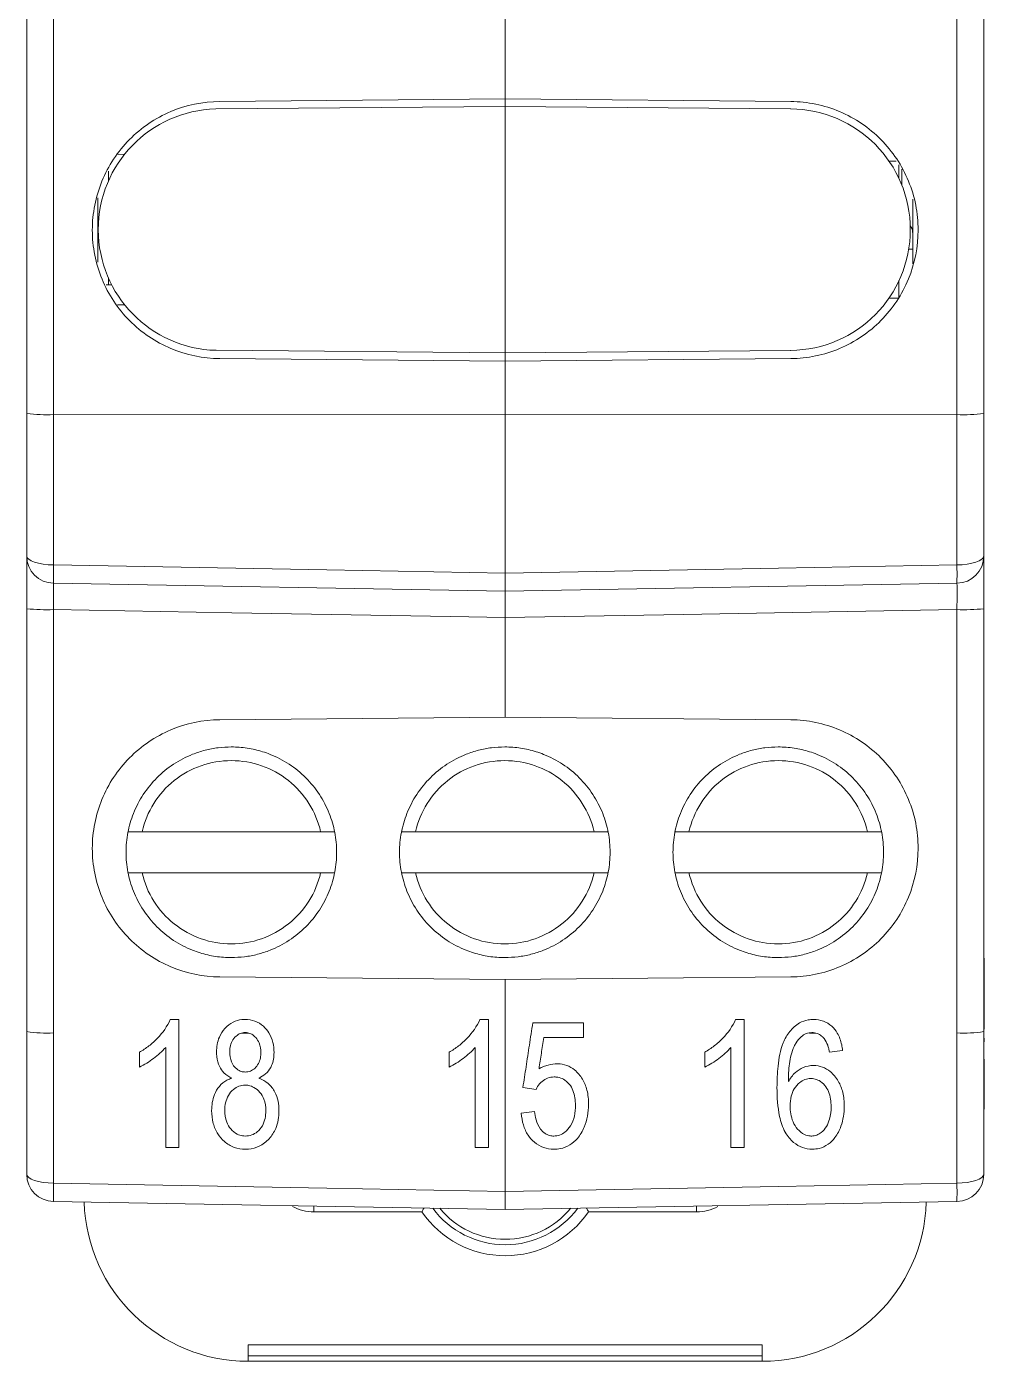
# Model space of a CAD drawing. Header units: millimetres. Extents: x -72 to 2978, y -1067 to 2817.
# Drawn here: x 1061.03 to 1078.54, y 1374.99 to 1399.38 of the extents above; entities that cross this region are included whole.
import ezdxf

# ---------------------------------------------------------------- set-up
doc = ezdxf.new("R2010")
doc.units = ezdxf.units.MM

msp = doc.modelspace()

# ---------------------------------------------------------------- linework, layer by layer
at = {"color": 7, "linetype": 'Continuous', "lineweight": 15}
for p, q in [((1061.026, 1392.313), (1061.026, 1400.042)), ((1061.517, 1400.024), (1061.517, 1392.289)), ((1069.776, 1399.88), (1069.776, 1398.057)), ((1078.035, 1392.289), (1078.035, 1400.024)), ((1078.526, 1400.042), (1078.526, 1392.313)), ((1064.483, 1397.876), (1069.776, 1397.922)), ((1069.776, 1398.057), (1064.556, 1398.012)), ((1069.776, 1398.057), (1074.997, 1398.012)), ((1069.776, 1397.922), (1069.776, 1393.418)), ((1069.776, 1397.922), (1074.995, 1397.877)), ((1062.695, 1397.046), (1062.814, 1397.044)), ((1076.793, 1396.922), (1076.924, 1396.922)), ((1076.976, 1396.603), (1076.976, 1396.851)), ((1062.326, 1396.248), (1062.326, 1395.074)), ((1077.226, 1395.047), (1077.226, 1396.224)), ((1077.154, 1395.311), (1077.226, 1395.312)), ((1076.976, 1394.429), (1076.976, 1394.737)), ((1062.58, 1394.662), (1062.482, 1394.662)), ((1062.816, 1394.296), (1062.685, 1394.294)), ((1076.966, 1394.418), (1076.793, 1394.418)), ((1064.489, 1393.464), (1069.776, 1393.418)), ((1069.776, 1393.266), (1064.556, 1393.312)), ((1069.776, 1393.418), (1074.995, 1393.463)), ((1069.776, 1393.266), (1074.997, 1393.312)), ((1069.776, 1393.266), (1069.776, 1392.282)), ((1061.026, 1389.706), (1061.026, 1392.313)), ((1061.517, 1392.289), (1069.776, 1392.282)), ((1061.517, 1392.289), (1061.517, 1389.543)), ((1078.035, 1392.289), (1069.776, 1392.282)), ((1069.776, 1392.282), (1069.776, 1389.393)), ((1078.035, 1389.543), (1078.035, 1392.289)), ((1078.526, 1392.313), (1078.526, 1389.706)), ((1069.776, 1389.062), (1061.517, 1389.206)), ((1078.035, 1389.206), (1069.776, 1389.062)), ((1061.026, 1381.013), (1061.026, 1388.742)), ((1061.517, 1388.724), (1061.517, 1380.989)), ((1078.035, 1380.989), (1078.035, 1388.724)), ((1078.526, 1388.742), (1078.526, 1381.013)), ((1069.776, 1388.58), (1069.776, 1386.757)), ((1069.776, 1386.757), (1064.556, 1386.712)), ((1069.776, 1386.757), (1074.997, 1386.712)), ((1063.136, 1384.665), (1066.401, 1384.665)), ((1068.136, 1384.665), (1071.401, 1384.665)), ((1073.136, 1384.665), (1076.401, 1384.665)), ((1066.401, 1383.915), (1063.136, 1383.915)), ((1071.401, 1383.915), (1068.136, 1383.915)), ((1076.401, 1383.915), (1073.136, 1383.915)), ((1078.536, 1382.388), (1078.526, 1382.388)), ((1078.536, 1382.356), (1078.526, 1382.356)), ((1078.536, 1381.056), (1078.536, 1382.356)), ((1069.776, 1381.966), (1064.556, 1382.012)), ((1069.776, 1381.966), (1069.776, 1380.982)), ((1063.652, 1381.235), (1063.808, 1381.235)), ((1069.313, 1381.235), (1069.469, 1381.235)), ((1071.21, 1381.175), (1071.21, 1380.905)), ((1073.989, 1381.235), (1074.144, 1381.235)), ((1078.536, 1381.056), (1078.526, 1381.056)), ((1061.026, 1378.406), (1061.026, 1381.013)), ((1061.517, 1380.989), (1061.517, 1378.243)), ((1069.776, 1380.982), (1069.776, 1378.093)), ((1078.035, 1378.243), (1078.035, 1380.989)), ((1078.536, 1381.04), (1078.526, 1381.04)), ((1078.536, 1381.021), (1078.526, 1381.021)), ((1078.526, 1381.013), (1078.526, 1378.406)), ((1078.536, 1380.893), (1078.526, 1380.893)), ((1078.536, 1380.828), (1078.526, 1380.828)), ((1078.536, 1380.828), (1078.536, 1380.893)), ((1075.946, 1380.665), (1075.705, 1380.635)), ((1078.536, 1380.538), (1078.526, 1380.538)), ((1078.536, 1380.506), (1078.526, 1380.506)), ((1078.536, 1379.596), (1078.536, 1380.506)), ((1070.34, 1379.956), (1070.099, 1379.991)), ((1078.536, 1379.596), (1078.526, 1379.596)), ((1070.069, 1379.524), (1070.31, 1379.554)), ((1078.536, 1379.535), (1078.526, 1379.535)), ((1078.536, 1379.19), (1078.526, 1379.19)), ((1063.808, 1378.893), (1063.568, 1378.893)), ((1069.469, 1378.893), (1069.229, 1378.893)), ((1074.144, 1378.893), (1073.904, 1378.893)), ((1078.536, 1379.092), (1078.526, 1379.092)), ((1078.536, 1378.865), (1078.526, 1378.865)), ((1069.776, 1377.762), (1061.517, 1377.906)), ((1078.035, 1377.906), (1069.776, 1377.762)), ((1068.253, 1377.717), (1066.276, 1377.717)), ((1073.276, 1377.717), (1071.299, 1377.717)), ((1065.076, 1375.286), (1074.476, 1375.286)), ((1065.076, 1375.086), (1065.076, 1375.286)), ((1074.476, 1375.086), (1074.476, 1375.286)), ((1074.476, 1375.086), (1065.076, 1375.086)), ((1065.076, 1375.086), (1065.076, 1374.987)), ((1074.476, 1374.987), (1065.076, 1374.987)), ((1074.476, 1375.086), (1074.476, 1374.987))]:
    msp.add_line(p, q, dxfattribs=at)
at = {"color": 102, "linetype": 'Continuous', "lineweight": 15}
for p, q in [((1069.776, 1398.057), (1069.776, 1397.922)), ((1062.523, 1396.736), (1062.523, 1396.561)), ((1077.03, 1396.478), (1077.03, 1396.777)), ((1062.523, 1394.783), (1062.523, 1394.662)), ((1069.776, 1393.418), (1069.776, 1393.266)), ((1064.958, 1380.986), (1065.088, 1380.986)), ((1075.45, 1380.987), (1075.34, 1380.987)), ((1066.276, 1377.717), (1066.276, 1377.823)), ((1073.276, 1377.823), (1073.276, 1377.717))]:
    msp.add_line(p, q, dxfattribs=at)
at = {"color": 7, "linetype": 'Continuous', "lineweight": 15, "flags": 128}
for points in [[(1061.517, 1389.543), (1061.421, 1389.546), (1061.329, 1389.556), (1061.244, 1389.571), (1061.169, 1389.591), (1061.109, 1389.616), (1061.063, 1389.644), (1061.035, 1389.674), (1061.026, 1389.706)], [(1078.526, 1389.706), (1078.517, 1389.674), (1078.489, 1389.644), (1078.444, 1389.616), (1078.383, 1389.591), (1078.308, 1389.571), (1078.223, 1389.556), (1078.131, 1389.546), (1078.035, 1389.543)], [(1061.517, 1389.543), (1062.517, 1389.525), (1066.516, 1389.452), (1069.776, 1389.393)], [(1069.776, 1389.393), (1070.776, 1389.411), (1074.775, 1389.484), (1078.035, 1389.543)], [(1069.776, 1388.58), (1068.776, 1388.597), (1064.778, 1388.667), (1061.517, 1388.724)], [(1078.035, 1388.724), (1077.035, 1388.707), (1073.036, 1388.637), (1069.776, 1388.58)], [(1069.776, 1381.966), (1072.386, 1381.989), (1074.997, 1382.012)], [(1061.517, 1378.243), (1061.421, 1378.246), (1061.329, 1378.256), (1061.244, 1378.271), (1061.169, 1378.291), (1061.109, 1378.316), (1061.063, 1378.344), (1061.035, 1378.374), (1061.026, 1378.406)], [(1078.035, 1378.243), (1078.131, 1378.246), (1078.223, 1378.256), (1078.308, 1378.271), (1078.383, 1378.291), (1078.444, 1378.316), (1078.489, 1378.344), (1078.517, 1378.374), (1078.526, 1378.406)], [(1061.517, 1378.243), (1062.517, 1378.225), (1066.516, 1378.152), (1069.776, 1378.093)], [(1069.776, 1378.093), (1070.776, 1378.111), (1074.775, 1378.184), (1078.035, 1378.243)]]:
    msp.add_lwpolyline(points, dxfattribs=at)
at = {"color": 7, "linetype": 'Continuous', "lineweight": 15}
for centre, radius, start, end in [((1074.976, 1395.67), 2.207, 270.5, 89.5), ((1061.396, 1394.85), 2.565, 261.7006, 272.7065), ((1078.156, 1394.85), 2.565, 267.2935, 278.2994), ((1061.526, 1389.706), 0.5, 180, 269), ((1078.026, 1389.706), 0.5, 271, 0), ((1067.331, 1389.374), 5.816, 178.3416, 181.6584), ((1072.221, 1389.374), 5.816, 358.3416, 1.6584), ((1061.396, 1392.147), 3.425, 263.7973, 272.0285), ((1078.156, 1392.147), 3.425, 267.9715, 276.2027), ((1061.396, 1383.55), 2.564, 261.6988, 272.708), ((1078.156, 1383.55), 2.564, 267.292, 278.3012), ((1061.526, 1378.406), 0.5, 180, 269), ((1078.026, 1378.406), 0.5, 271, 0), ((1067.331, 1378.074), 5.816, 178.3416, 181.6584), ((1072.221, 1378.074), 5.816, 358.3416, 1.6584), ((1065.076, 1377.987), 3, 181.7547, 270), ((1074.476, 1377.987), 3, 270, 358.2335), ((1069.776, 1378.767), 1.85, 214.5739, 325.4261), ((1069.776, 1378.767), 1.65, 216.5266, 323.4734), ((1069.776, 1378.767), 1.55, 219.4127, 320.5873)]:
    msp.add_arc(centre, radius, start, end, dxfattribs=at)
at = {"color": 102, "linetype": 'Continuous', "lineweight": 15}
for centre, start, end in [((1066.276, 1378.517), 240.7879, 270), ((1073.276, 1378.517), 270, 298.966)]:
    msp.add_arc(centre, 0.8, start, end, dxfattribs=at)
at = {"color": 7, "linetype": 'Continuous', "lineweight": 15}
for centre, major_axis, ratio, start_param, end_param in [((1064.542, 1395.67), (-1.412, 1.697), 0.999163, 5.615437, 8.706415), ((1077.026, 1395.61), (0.142, 0.144), 0.975618, 5.503958, 6.182554)]:
    msp.add_ellipse(centre, major_axis=major_axis, ratio=ratio, start_param=start_param, end_param=end_param, dxfattribs=at)
for points, knots in [([(1064.556, 1393.312), (1064.251, 1393.315), (1063.944, 1393.378), (1063.523, 1393.556), (1063.387, 1393.629), (1063.132, 1393.801), (1063.015, 1393.899), (1062.8, 1394.115), (1062.702, 1394.236), (1062.533, 1394.49), (1062.462, 1394.625), (1062.345, 1394.908), (1062.3, 1395.056), (1062.241, 1395.355), (1062.226, 1395.507), (1062.226, 1395.815), (1062.241, 1395.967), (1062.3, 1396.266), (1062.344, 1396.414), (1062.461, 1396.697), (1062.532, 1396.832), (1062.701, 1397.086), (1062.799, 1397.207), (1063.013, 1397.423), (1063.13, 1397.521), (1063.384, 1397.693), (1063.52, 1397.767), (1063.94, 1397.945), (1064.247, 1398.009), (1064.556, 1398.012)], [0, 0, 0, 0, 0.125, 0.125, 0.1875, 0.1875, 0.25, 0.25, 0.3125, 0.3125, 0.375, 0.375, 0.4375, 0.4375, 0.5, 0.5, 0.5625, 0.5625, 0.625, 0.625, 0.6875, 0.6875, 0.75, 0.75, 0.8125, 0.8125, 0.875, 0.875, 1, 1, 1, 1]), ([(1074.997, 1393.312), (1075.151, 1393.313), (1075.303, 1393.33), (1075.601, 1393.391), (1075.749, 1393.437), (1076.032, 1393.557), (1076.166, 1393.629), (1076.419, 1393.801), (1076.539, 1393.9), (1076.753, 1394.117), (1076.85, 1394.235), (1077.019, 1394.491), (1077.092, 1394.627), (1077.265, 1395.05), (1077.326, 1395.357), (1077.326, 1395.814), (1077.311, 1395.969), (1077.252, 1396.269), (1077.208, 1396.414), (1077.091, 1396.697), (1077.018, 1396.834), (1076.85, 1397.088), (1076.754, 1397.206), (1076.429, 1397.534), (1076.173, 1397.708), (1075.748, 1397.887), (1075.603, 1397.932), (1075.304, 1397.994), (1075.149, 1398.01), (1074.997, 1398.012)], [0, 0, 0, 0, 0.0625, 0.0625, 0.125, 0.125, 0.1875, 0.1875, 0.25, 0.25, 0.3125, 0.3125, 0.375, 0.375, 0.5, 0.5, 0.5625, 0.5625, 0.625, 0.625, 0.6875, 0.6875, 0.75, 0.75, 0.875, 0.875, 0.9375, 0.9375, 1, 1, 1, 1]), ([(1061.026, 1389.706), (1061.026, 1389.706), (1061.026, 1389.603), (1061.026, 1389.337), (1061.026, 1389.23), (1061.026, 1388.996), (1061.026, 1388.871), (1061.026, 1388.742)], [0, 0, 0, 0, 0.5, 0.5, 0.75, 0.75, 1, 1, 1, 1]), ([(1078.526, 1388.742), (1078.526, 1389), (1078.526, 1389.249), (1078.526, 1389.514), (1078.526, 1389.585), (1078.526, 1389.681), (1078.526, 1389.706), (1078.526, 1389.706)], [0, 0, 0, 0, 0.5, 0.5, 0.75, 0.75, 1, 1, 1, 1]), ([(1069.776, 1389.393), (1069.776, 1389.296), (1069.776, 1389.212), (1069.776, 1389.094), (1069.776, 1389.062), (1069.776, 1389.062)], [0, 0, 0, 0, 0.5, 0.5, 1, 1, 1, 1]), ([(1069.776, 1389.062), (1069.776, 1389.062), (1069.776, 1389.094), (1069.776, 1389.212), (1069.776, 1389.296), (1069.776, 1389.393)], [0, 0, 0, 0, 0.5, 0.5, 1, 1, 1, 1]), ([(1061.517, 1388.724), (1061.515, 1388.853), (1061.514, 1388.977), (1061.514, 1389.154), (1061.515, 1389.206), (1061.517, 1389.206)], [0, 0, 0, 0, 0.5, 0.5, 1, 1, 1, 1]), ([(1078.035, 1389.206), (1078.037, 1389.206), (1078.038, 1389.155), (1078.038, 1388.977), (1078.037, 1388.853), (1078.035, 1388.724)], [0, 0, 0, 0, 0.5, 0.5, 1, 1, 1, 1]), ([(1069.776, 1389.062), (1069.776, 1389.062), (1069.776, 1389.01), (1069.776, 1388.833), (1069.776, 1388.709), (1069.776, 1388.58)], [0, 0, 0, 0, 0.5, 0.5, 1, 1, 1, 1]), ([(1069.776, 1388.58), (1069.776, 1388.709), (1069.776, 1388.833), (1069.776, 1389.01), (1069.776, 1389.062), (1069.776, 1389.062)], [0, 0, 0, 0, 0.5, 0.5, 1, 1, 1, 1]), ([(1064.556, 1382.012), (1064.251, 1382.015), (1063.944, 1382.078), (1063.523, 1382.256), (1063.387, 1382.329), (1063.132, 1382.501), (1063.015, 1382.599), (1062.8, 1382.815), (1062.702, 1382.936), (1062.533, 1383.19), (1062.462, 1383.325), (1062.345, 1383.608), (1062.3, 1383.756), (1062.241, 1384.055), (1062.226, 1384.207), (1062.226, 1384.515), (1062.241, 1384.667), (1062.3, 1384.966), (1062.344, 1385.114), (1062.461, 1385.397), (1062.532, 1385.532), (1062.701, 1385.786), (1062.799, 1385.907), (1063.013, 1386.123), (1063.13, 1386.221), (1063.384, 1386.393), (1063.52, 1386.467), (1063.94, 1386.645), (1064.247, 1386.709), (1064.556, 1386.712)], [0, 0, 0, 0, 0.125, 0.125, 0.1875, 0.1875, 0.25, 0.25, 0.3125, 0.3125, 0.375, 0.375, 0.4375, 0.4375, 0.5, 0.5, 0.5625, 0.5625, 0.625, 0.625, 0.6875, 0.6875, 0.75, 0.75, 0.8125, 0.8125, 0.875, 0.875, 1, 1, 1, 1]), ([(1074.997, 1382.012), (1075.151, 1382.013), (1075.303, 1382.03), (1075.601, 1382.091), (1075.749, 1382.137), (1076.032, 1382.257), (1076.166, 1382.329), (1076.419, 1382.501), (1076.539, 1382.6), (1076.753, 1382.817), (1076.85, 1382.935), (1077.019, 1383.191), (1077.092, 1383.327), (1077.265, 1383.75), (1077.326, 1384.057), (1077.326, 1384.514), (1077.311, 1384.669), (1077.252, 1384.969), (1077.208, 1385.114), (1077.091, 1385.397), (1077.018, 1385.534), (1076.85, 1385.788), (1076.754, 1385.906), (1076.429, 1386.234), (1076.173, 1386.408), (1075.748, 1386.587), (1075.603, 1386.632), (1075.304, 1386.694), (1075.149, 1386.71), (1074.997, 1386.712)], [0, 0, 0, 0, 0.0625, 0.0625, 0.125, 0.125, 0.1875, 0.1875, 0.25, 0.25, 0.3125, 0.3125, 0.375, 0.375, 0.5, 0.5, 0.5625, 0.5625, 0.625, 0.625, 0.6875, 0.6875, 0.75, 0.75, 0.875, 0.875, 0.9375, 0.9375, 1, 1, 1, 1]), ([(1064.768, 1382.365), (1064.72, 1382.366), (1064.623, 1382.368), (1064.479, 1382.385), (1064.336, 1382.412), (1064.196, 1382.45), (1063.982, 1382.526), (1063.704, 1382.669), (1063.398, 1382.92), (1063.148, 1383.226), (1062.971, 1383.568), (1062.866, 1383.927), (1062.832, 1384.29), (1062.866, 1384.653), (1062.971, 1385.013), (1063.147, 1385.355), (1063.398, 1385.661), (1063.704, 1385.911), (1064.01, 1386.069), (1064.288, 1386.16), (1064.526, 1386.207), (1064.687, 1386.212), (1064.768, 1386.215)], [0, 0, 0, 0, 0.024176, 0.048139, 0.072026, 0.095974, 0.120121, 0.185059, 0.250086, 0.315023, 0.38005, 0.439993, 0.500024, 0.559968, 0.619999, 0.684937, 0.749963, 0.814901, 0.879927, 0.92, 0.95981, 1, 1, 1, 1]), ([(1064.768, 1386.215), (1064.817, 1386.214), (1064.914, 1386.212), (1065.058, 1386.195), (1065.2, 1386.168), (1065.34, 1386.13), (1065.555, 1386.054), (1065.833, 1385.911), (1066.139, 1385.661), (1066.389, 1385.355), (1066.566, 1385.013), (1066.671, 1384.653), (1066.705, 1384.291), (1066.671, 1383.927), (1066.566, 1383.568), (1066.389, 1383.226), (1066.139, 1382.92), (1065.833, 1382.67), (1065.527, 1382.511), (1065.249, 1382.421), (1065.011, 1382.374), (1064.849, 1382.368), (1064.768, 1382.365)], [0, 0, 0, 0, 0.024176, 0.048139, 0.072026, 0.095974, 0.120121, 0.185059, 0.250086, 0.315023, 0.38005, 0.439993, 0.500024, 0.559968, 0.619999, 0.684937, 0.749963, 0.814901, 0.879927, 0.92, 0.95981, 1, 1, 1, 1]), ([(1069.768, 1382.365), (1069.72, 1382.366), (1069.623, 1382.368), (1069.479, 1382.385), (1069.336, 1382.412), (1069.196, 1382.45), (1068.982, 1382.526), (1068.704, 1382.669), (1068.398, 1382.92), (1068.148, 1383.226), (1067.971, 1383.568), (1067.866, 1383.927), (1067.832, 1384.29), (1067.866, 1384.653), (1067.971, 1385.013), (1068.147, 1385.355), (1068.398, 1385.661), (1068.704, 1385.911), (1069.01, 1386.069), (1069.288, 1386.16), (1069.526, 1386.207), (1069.687, 1386.212), (1069.768, 1386.215)], [0, 0, 0, 0, 0.024176, 0.048139, 0.072026, 0.095974, 0.120121, 0.185059, 0.250086, 0.315023, 0.38005, 0.439993, 0.500024, 0.559968, 0.619999, 0.684937, 0.749963, 0.814901, 0.879927, 0.92, 0.95981, 1, 1, 1, 1]), ([(1069.768, 1386.215), (1069.817, 1386.214), (1069.914, 1386.212), (1070.058, 1386.195), (1070.2, 1386.168), (1070.34, 1386.13), (1070.555, 1386.054), (1070.833, 1385.911), (1071.139, 1385.661), (1071.389, 1385.355), (1071.566, 1385.013), (1071.671, 1384.653), (1071.705, 1384.291), (1071.671, 1383.927), (1071.566, 1383.568), (1071.389, 1383.226), (1071.139, 1382.92), (1070.833, 1382.67), (1070.527, 1382.511), (1070.249, 1382.421), (1070.011, 1382.374), (1069.849, 1382.368), (1069.768, 1382.365)], [0, 0, 0, 0, 0.024176, 0.048139, 0.072026, 0.095974, 0.120121, 0.185059, 0.250086, 0.315023, 0.38005, 0.439993, 0.500024, 0.559968, 0.619999, 0.684937, 0.749963, 0.814901, 0.879927, 0.92, 0.95981, 1, 1, 1, 1]), ([(1074.768, 1382.365), (1074.72, 1382.366), (1074.623, 1382.368), (1074.479, 1382.385), (1074.336, 1382.412), (1074.196, 1382.45), (1073.982, 1382.526), (1073.704, 1382.669), (1073.398, 1382.92), (1073.148, 1383.226), (1072.971, 1383.568), (1072.866, 1383.927), (1072.832, 1384.29), (1072.866, 1384.653), (1072.971, 1385.013), (1073.147, 1385.355), (1073.398, 1385.661), (1073.704, 1385.911), (1074.01, 1386.069), (1074.288, 1386.16), (1074.526, 1386.207), (1074.687, 1386.212), (1074.768, 1386.215)], [0, 0, 0, 0, 0.024176, 0.048139, 0.072026, 0.095974, 0.120121, 0.185059, 0.250086, 0.315023, 0.38005, 0.439993, 0.500024, 0.559968, 0.619999, 0.684937, 0.749963, 0.814901, 0.879927, 0.92, 0.95981, 1, 1, 1, 1]), ([(1074.768, 1386.215), (1074.817, 1386.214), (1074.914, 1386.212), (1075.058, 1386.195), (1075.2, 1386.168), (1075.34, 1386.13), (1075.555, 1386.054), (1075.833, 1385.911), (1076.139, 1385.661), (1076.389, 1385.355), (1076.566, 1385.013), (1076.671, 1384.653), (1076.705, 1384.291), (1076.671, 1383.927), (1076.566, 1383.568), (1076.389, 1383.226), (1076.139, 1382.92), (1075.833, 1382.67), (1075.527, 1382.511), (1075.249, 1382.421), (1075.011, 1382.374), (1074.849, 1382.368), (1074.768, 1382.365)], [0, 0, 0, 0, 0.024176, 0.048139, 0.072026, 0.095974, 0.120121, 0.185059, 0.250086, 0.315023, 0.38005, 0.439993, 0.500024, 0.559968, 0.619999, 0.684937, 0.749963, 0.814901, 0.879927, 0.92, 0.95981, 1, 1, 1, 1]), ([(1064.768, 1385.965), (1064.389, 1385.965), (1064.021, 1385.837), (1063.428, 1385.365), (1063.221, 1385.035), (1063.136, 1384.665)], [0, 0, 0, 0, 0.5, 0.5, 1, 1, 1, 1]), ([(1066.401, 1384.665), (1066.316, 1385.035), (1066.108, 1385.365), (1065.515, 1385.837), (1065.147, 1385.965), (1064.768, 1385.965)], [0, 0, 0, 0, 0.5, 0.5, 1, 1, 1, 1]), ([(1069.768, 1385.965), (1069.389, 1385.965), (1069.021, 1385.837), (1068.428, 1385.365), (1068.221, 1385.035), (1068.136, 1384.665)], [0, 0, 0, 0, 0.5, 0.5, 1, 1, 1, 1]), ([(1071.401, 1384.665), (1071.316, 1385.035), (1071.108, 1385.365), (1070.515, 1385.837), (1070.147, 1385.965), (1069.768, 1385.965)], [0, 0, 0, 0, 0.5, 0.5, 1, 1, 1, 1]), ([(1074.768, 1385.965), (1074.389, 1385.965), (1074.021, 1385.837), (1073.428, 1385.365), (1073.221, 1385.035), (1073.136, 1384.665)], [0, 0, 0, 0, 0.5, 0.5, 1, 1, 1, 1]), ([(1076.401, 1384.665), (1076.316, 1385.035), (1076.108, 1385.365), (1075.515, 1385.837), (1075.147, 1385.965), (1074.768, 1385.965)], [0, 0, 0, 0, 0.5, 0.5, 1, 1, 1, 1]), ([(1063.136, 1383.915), (1063.221, 1383.546), (1063.428, 1383.216), (1064.021, 1382.744), (1064.389, 1382.615), (1064.768, 1382.615)], [0, 0, 0, 0, 0.5, 0.5, 1, 1, 1, 1]), ([(1064.768, 1382.615), (1065.147, 1382.615), (1065.515, 1382.744), (1066.108, 1383.216), (1066.316, 1383.546), (1066.401, 1383.915)], [0, 0, 0, 0, 0.5, 0.5, 1, 1, 1, 1]), ([(1068.136, 1383.915), (1068.221, 1383.546), (1068.428, 1383.216), (1069.021, 1382.744), (1069.389, 1382.615), (1069.768, 1382.615)], [0, 0, 0, 0, 0.5, 0.5, 1, 1, 1, 1]), ([(1069.768, 1382.615), (1070.147, 1382.615), (1070.515, 1382.744), (1071.108, 1383.216), (1071.316, 1383.546), (1071.401, 1383.915)], [0, 0, 0, 0, 0.5, 0.5, 1, 1, 1, 1]), ([(1073.136, 1383.915), (1073.221, 1383.546), (1073.428, 1383.216), (1074.021, 1382.744), (1074.389, 1382.615), (1074.768, 1382.615)], [0, 0, 0, 0, 0.5, 0.5, 1, 1, 1, 1]), ([(1074.768, 1382.615), (1075.147, 1382.615), (1075.515, 1382.744), (1076.108, 1383.216), (1076.316, 1383.546), (1076.401, 1383.915)], [0, 0, 0, 0, 0.5, 0.5, 1, 1, 1, 1]), ([(1063.652, 1381.235), (1063.597, 1381.108), (1063.514, 1380.992), (1063.418, 1380.892), (1063.369, 1380.841), (1063.317, 1380.794), (1063.262, 1380.751), (1063.207, 1380.708), (1063.147, 1380.671), (1063.088, 1380.635)], [0, 0, 0, 0, 0.500335, 0.500335, 0.500335, 0.750302, 0.750302, 0.750302, 1, 1, 1, 1]), ([(1063.808, 1378.893), (1063.808, 1378.986), (1063.808, 1379.173), (1063.808, 1379.459), (1063.808, 1379.754), (1063.808, 1380.142), (1063.808, 1380.636), (1063.808, 1381.03), (1063.808, 1381.235)], [0, 0, 0, 0, 0.12047, 0.243906, 0.37041, 0.500076, 0.740119, 1, 1, 1, 1]), ([(1065.021, 1381.235), (1065.002, 1381.234), (1064.982, 1381.234), (1064.962, 1381.232), (1064.906, 1381.226), (1064.851, 1381.211), (1064.801, 1381.186), (1064.744, 1381.159), (1064.692, 1381.118), (1064.65, 1381.071), (1064.607, 1381.024), (1064.573, 1380.969), (1064.549, 1380.912), (1064.512, 1380.826), (1064.5, 1380.73), (1064.498, 1380.637)], [0, 0, 0, 0, 0.065755, 0.065755, 0.065755, 0.254168, 0.254168, 0.254168, 0.468613, 0.468613, 0.468613, 0.681703, 0.681703, 0.681703, 1, 1, 1, 1]), ([(1065.549, 1380.628), (1065.548, 1380.691), (1065.543, 1380.754), (1065.528, 1380.815), (1065.513, 1380.876), (1065.488, 1380.936), (1065.455, 1380.99), (1065.427, 1381.034), (1065.393, 1381.075), (1065.354, 1381.11), (1065.309, 1381.151), (1065.256, 1381.184), (1065.199, 1381.205), (1065.142, 1381.225), (1065.081, 1381.233), (1065.021, 1381.235)], [0, 0, 0, 0, 0.210197, 0.210197, 0.210197, 0.421737, 0.421737, 0.421737, 0.596064, 0.596064, 0.596064, 0.799645, 0.799645, 0.799645, 1, 1, 1, 1]), ([(1069.313, 1381.235), (1069.258, 1381.108), (1069.175, 1380.992), (1069.079, 1380.892), (1069.03, 1380.841), (1068.978, 1380.794), (1068.923, 1380.751), (1068.868, 1380.708), (1068.808, 1380.671), (1068.749, 1380.635)], [0, 0, 0, 0, 0.500723, 0.500723, 0.500723, 0.750495, 0.750495, 0.750495, 1, 1, 1, 1]), ([(1069.469, 1378.893), (1069.469, 1378.987), (1069.469, 1379.175), (1069.469, 1379.463), (1069.469, 1379.756), (1069.469, 1380.145), (1069.469, 1380.638), (1069.469, 1381.033), (1069.469, 1381.235)], [0, 0, 0, 0, 0.121699, 0.245558, 0.371651, 0.500046, 0.743449, 1, 1, 1, 1]), ([(1070.28, 1381.175), (1070.259, 1381.038), (1070.218, 1380.769), (1070.158, 1380.374), (1070.119, 1380.117), (1070.099, 1379.991)], [0, 0, 0, 0, 0.345187, 0.678452, 1, 1, 1, 1]), ([(1071.21, 1381.175), (1071.051, 1381.175), (1070.741, 1381.175), (1070.431, 1381.175), (1070.28, 1381.175)], [0, 0, 0, 0, 0.512391, 1, 1, 1, 1]), ([(1073.989, 1381.235), (1073.933, 1381.108), (1073.85, 1380.992), (1073.755, 1380.892), (1073.706, 1380.842), (1073.654, 1380.795), (1073.598, 1380.752), (1073.543, 1380.709), (1073.484, 1380.671), (1073.424, 1380.635)], [0, 0, 0, 0, 0.499499, 0.499499, 0.499499, 0.749886, 0.749886, 0.749886, 1, 1, 1, 1]), ([(1074.144, 1378.893), (1074.144, 1378.986), (1074.144, 1379.174), (1074.144, 1379.461), (1074.144, 1379.755), (1074.144, 1380.143), (1074.144, 1380.637), (1074.144, 1381.031), (1074.144, 1381.235)], [0, 0, 0, 0, 0.121062, 0.244704, 0.37101, 0.50006, 0.741832, 1, 1, 1, 1]), ([(1075.414, 1381.235), (1075.381, 1381.234), (1075.348, 1381.232), (1075.315, 1381.226), (1075.26, 1381.217), (1075.206, 1381.197), (1075.157, 1381.17), (1075.088, 1381.131), (1075.028, 1381.074), (1074.978, 1381.012), (1074.929, 1380.951), (1074.889, 1380.881), (1074.86, 1380.807), (1074.806, 1380.672), (1074.779, 1380.525), (1074.764, 1380.381), (1074.75, 1380.251), (1074.746, 1380.12), (1074.745, 1379.99)], [0, 0, 0, 0, 0.061961, 0.061961, 0.061961, 0.167905, 0.167905, 0.167905, 0.319669, 0.319669, 0.319669, 0.470138, 0.470138, 0.470138, 0.749646, 0.749646, 0.749646, 1, 1, 1, 1]), ([(1075.946, 1380.665), (1075.941, 1380.701), (1075.936, 1380.737), (1075.928, 1380.773), (1075.912, 1380.847), (1075.887, 1380.921), (1075.848, 1380.986), (1075.822, 1381.032), (1075.788, 1381.074), (1075.749, 1381.11), (1075.703, 1381.151), (1075.65, 1381.184), (1075.593, 1381.205), (1075.536, 1381.226), (1075.474, 1381.233), (1075.414, 1381.235)], [0, 0, 0, 0, 0.126815, 0.126815, 0.126815, 0.392507, 0.392507, 0.392507, 0.576716, 0.576716, 0.576716, 0.789851, 0.789851, 0.789851, 1, 1, 1, 1]), ([(1064.739, 1380.644), (1064.74, 1380.673), (1064.741, 1380.702), (1064.746, 1380.73), (1064.753, 1380.767), (1064.765, 1380.804), (1064.783, 1380.837), (1064.802, 1380.872), (1064.827, 1380.903), (1064.856, 1380.929), (1064.878, 1380.95), (1064.905, 1380.967), (1064.933, 1380.979), (1064.961, 1380.99), (1064.992, 1380.993), (1065.022, 1380.995)], [0, 0, 0, 0, 0.17141, 0.17141, 0.17141, 0.399207, 0.399207, 0.399207, 0.634505, 0.634505, 0.634505, 0.81784, 0.81784, 0.81784, 1, 1, 1, 1]), ([(1065.022, 1380.995), (1065.038, 1380.994), (1065.053, 1380.993), (1065.068, 1380.99), (1065.094, 1380.986), (1065.118, 1380.976), (1065.141, 1380.964), (1065.169, 1380.948), (1065.194, 1380.926), (1065.215, 1380.902), (1065.24, 1380.874), (1065.261, 1380.841), (1065.276, 1380.806), (1065.3, 1380.75), (1065.307, 1380.688), (1065.309, 1380.628)], [0, 0, 0, 0, 0.087293, 0.087293, 0.087293, 0.237061, 0.237061, 0.237061, 0.423087, 0.423087, 0.423087, 0.645352, 0.645352, 0.645352, 1, 1, 1, 1]), ([(1070.394, 1380.334), (1070.408, 1380.428), (1070.437, 1380.618), (1070.466, 1380.808), (1070.481, 1380.905)], [0, 0, 0, 0, 0.493551, 1, 1, 1, 1]), ([(1070.481, 1380.905), (1070.599, 1380.905), (1070.842, 1380.905), (1071.086, 1380.905), (1071.21, 1380.905)], [0, 0, 0, 0, 0.4875, 1, 1, 1, 1]), ([(1075.059, 1380.742), (1075.071, 1380.764), (1075.082, 1380.785), (1075.094, 1380.806), (1075.12, 1380.849), (1075.151, 1380.888), (1075.189, 1380.92), (1075.216, 1380.944), (1075.247, 1380.963), (1075.28, 1380.976), (1075.313, 1380.988), (1075.349, 1380.993), (1075.385, 1380.995)], [0, 0, 0, 0, 0.167214, 0.167214, 0.167214, 0.508977, 0.508977, 0.508977, 0.755073, 0.755073, 0.755073, 1, 1, 1, 1]), ([(1075.385, 1380.995), (1075.416, 1380.994), (1075.448, 1380.989), (1075.477, 1380.979), (1075.508, 1380.969), (1075.537, 1380.951), (1075.562, 1380.931), (1075.579, 1380.917), (1075.594, 1380.902), (1075.608, 1380.886)], [0, 0, 0, 0, 0.366478, 0.366478, 0.366478, 0.749796, 0.749796, 0.749796, 1, 1, 1, 1]), ([(1075.608, 1380.886), (1075.635, 1380.85), (1075.657, 1380.809), (1075.672, 1380.766), (1075.679, 1380.745), (1075.686, 1380.723), (1075.691, 1380.701), (1075.696, 1380.679), (1075.701, 1380.657), (1075.705, 1380.635)], [0, 0, 0, 0, 0.500381, 0.500381, 0.500381, 0.750413, 0.750413, 0.750413, 1, 1, 1, 1]), ([(1063.088, 1380.364), (1063.133, 1380.386), (1063.178, 1380.41), (1063.221, 1380.437), (1063.264, 1380.463), (1063.305, 1380.492), (1063.345, 1380.522), (1063.386, 1380.552), (1063.425, 1380.583), (1063.462, 1380.617), (1063.5, 1380.65), (1063.535, 1380.687), (1063.568, 1380.725)], [0, 0, 0, 0, 0.251365, 0.251365, 0.251365, 0.500161, 0.500161, 0.500161, 0.749907, 0.749907, 0.749907, 1, 1, 1, 1]), ([(1063.088, 1380.635), (1063.088, 1380.589), (1063.088, 1380.499), (1063.088, 1380.409), (1063.088, 1380.364)], [0, 0, 0, 0, 0.506558, 1, 1, 1, 1]), ([(1063.568, 1380.725), (1063.568, 1380.616), (1063.568, 1380.4), (1063.568, 1380.082), (1063.568, 1379.772), (1063.568, 1379.471), (1063.568, 1379.179), (1063.568, 1378.988), (1063.568, 1378.893)], [0, 0, 0, 0, 0.176706, 0.34924, 0.517713, 0.682244, 0.84296, 1, 1, 1, 1]), ([(1064.498, 1380.637), (1064.499, 1380.609), (1064.5, 1380.58), (1064.503, 1380.551), (1064.509, 1380.492), (1064.525, 1380.432), (1064.55, 1380.379), (1064.571, 1380.335), (1064.6, 1380.295), (1064.634, 1380.26), (1064.675, 1380.219), (1064.727, 1380.188), (1064.779, 1380.162)], [0, 0, 0, 0, 0.14643, 0.14643, 0.14643, 0.452509, 0.452509, 0.452509, 0.699952, 0.699952, 0.699952, 1, 1, 1, 1]), ([(1065.025, 1380.274), (1065.013, 1380.275), (1065.001, 1380.276), (1064.989, 1380.277), (1064.962, 1380.28), (1064.935, 1380.288), (1064.911, 1380.301), (1064.879, 1380.317), (1064.85, 1380.341), (1064.827, 1380.368), (1064.803, 1380.395), (1064.785, 1380.427), (1064.771, 1380.46), (1064.747, 1380.517), (1064.741, 1380.582), (1064.739, 1380.644)], [0, 0, 0, 0, 0.069061, 0.069061, 0.069061, 0.223285, 0.223285, 0.223285, 0.430526, 0.430526, 0.430526, 0.636363, 0.636363, 0.636363, 1, 1, 1, 1]), ([(1065.309, 1380.628), (1065.308, 1380.596), (1065.306, 1380.563), (1065.3, 1380.531), (1065.293, 1380.495), (1065.281, 1380.46), (1065.263, 1380.427), (1065.245, 1380.395), (1065.223, 1380.365), (1065.195, 1380.341), (1065.172, 1380.32), (1065.145, 1380.303), (1065.117, 1380.291), (1065.088, 1380.28), (1065.056, 1380.276), (1065.025, 1380.274)], [0, 0, 0, 0, 0.192679, 0.192679, 0.192679, 0.412146, 0.412146, 0.412146, 0.630474, 0.630474, 0.630474, 0.815594, 0.815594, 0.815594, 1, 1, 1, 1]), ([(1065.271, 1380.162), (1065.281, 1380.167), (1065.292, 1380.172), (1065.302, 1380.178), (1065.346, 1380.201), (1065.387, 1380.231), (1065.422, 1380.267), (1065.456, 1380.303), (1065.484, 1380.345), (1065.504, 1380.391), (1065.537, 1380.464), (1065.547, 1380.547), (1065.549, 1380.628)], [0, 0, 0, 0, 0.059796, 0.059796, 0.059796, 0.317434, 0.317434, 0.317434, 0.575857, 0.575857, 0.575857, 1, 1, 1, 1]), ([(1068.749, 1380.364), (1068.794, 1380.386), (1068.839, 1380.41), (1068.882, 1380.437), (1068.925, 1380.463), (1068.966, 1380.492), (1069.006, 1380.522), (1069.047, 1380.552), (1069.086, 1380.583), (1069.124, 1380.617), (1069.161, 1380.65), (1069.196, 1380.687), (1069.229, 1380.725)], [0, 0, 0, 0, 0.251528, 0.251528, 0.251528, 0.500487, 0.500487, 0.500487, 0.750071, 0.750071, 0.750071, 1, 1, 1, 1]), ([(1068.749, 1380.635), (1068.749, 1380.589), (1068.749, 1380.499), (1068.749, 1380.409), (1068.749, 1380.364)], [0, 0, 0, 0, 0.503066, 1, 1, 1, 1]), ([(1069.229, 1380.725), (1069.229, 1380.619), (1069.229, 1380.411), (1069.229, 1380.104), (1069.229, 1379.747), (1069.229, 1379.343), (1069.229, 1379.042), (1069.229, 1378.893)], [0, 0, 0, 0, 0.170808, 0.337447, 0.499991, 0.753266, 1, 1, 1, 1]), ([(1073.424, 1380.364), (1073.515, 1380.408), (1073.601, 1380.461), (1073.681, 1380.521), (1073.722, 1380.551), (1073.761, 1380.583), (1073.799, 1380.616), (1073.836, 1380.65), (1073.871, 1380.687), (1073.904, 1380.725)], [0, 0, 0, 0, 0.499569, 0.499569, 0.499569, 0.74961, 0.74961, 0.74961, 1, 1, 1, 1]), ([(1073.424, 1380.635), (1073.424, 1380.589), (1073.424, 1380.499), (1073.424, 1380.409), (1073.424, 1380.364)], [0, 0, 0, 0, 0.503841, 1, 1, 1, 1]), ([(1073.904, 1380.725), (1073.904, 1380.619), (1073.904, 1380.411), (1073.904, 1380.103), (1073.904, 1379.747), (1073.904, 1379.343), (1073.904, 1379.042), (1073.904, 1378.893)], [0, 0, 0, 0, 0.170998, 0.337633, 0.499989, 0.753379, 1, 1, 1, 1]), ([(1074.953, 1380.098), (1074.953, 1380.152), (1074.954, 1380.207), (1074.957, 1380.262), (1074.96, 1380.317), (1074.965, 1380.372), (1074.973, 1380.426), (1074.981, 1380.48), (1074.99, 1380.534), (1075.004, 1380.587), (1075.018, 1380.64), (1075.037, 1380.692), (1075.059, 1380.742)], [0, 0, 0, 0, 0.251225, 0.251225, 0.251225, 0.501106, 0.501106, 0.501106, 0.750212, 0.750212, 0.750212, 1, 1, 1, 1]), ([(1070.736, 1380.424), (1070.677, 1380.422), (1070.617, 1380.417), (1070.56, 1380.402), (1070.531, 1380.394), (1070.502, 1380.384), (1070.475, 1380.373), (1070.447, 1380.361), (1070.421, 1380.348), (1070.394, 1380.334)], [0, 0, 0, 0, 0.498937, 0.498937, 0.498937, 0.749923, 0.749923, 0.749923, 1, 1, 1, 1]), ([(1071.3, 1379.681), (1071.298, 1379.768), (1071.293, 1379.858), (1071.27, 1379.943), (1071.252, 1380.013), (1071.226, 1380.082), (1071.188, 1380.144), (1071.15, 1380.207), (1071.102, 1380.264), (1071.045, 1380.311), (1071.002, 1380.346), (1070.953, 1380.376), (1070.901, 1380.396), (1070.849, 1380.415), (1070.792, 1380.422), (1070.736, 1380.424)], [0, 0, 0, 0, 0.257397, 0.257397, 0.257397, 0.467928, 0.467928, 0.467928, 0.680252, 0.680252, 0.680252, 0.840495, 0.840495, 0.840495, 1, 1, 1, 1]), ([(1075.413, 1380.394), (1075.349, 1380.392), (1075.284, 1380.381), (1075.225, 1380.356), (1075.173, 1380.333), (1075.123, 1380.302), (1075.081, 1380.263), (1075.029, 1380.216), (1074.988, 1380.158), (1074.953, 1380.098)], [0, 0, 0, 0, 0.335259, 0.335259, 0.335259, 0.634012, 0.634012, 0.634012, 1, 1, 1, 1]), ([(1075.976, 1379.648), (1075.974, 1379.732), (1075.968, 1379.818), (1075.948, 1379.901), (1075.93, 1379.973), (1075.903, 1380.045), (1075.865, 1380.109), (1075.827, 1380.174), (1075.776, 1380.233), (1075.718, 1380.281), (1075.676, 1380.316), (1075.627, 1380.346), (1075.576, 1380.365), (1075.524, 1380.385), (1075.468, 1380.392), (1075.413, 1380.394)], [0, 0, 0, 0, 0.246947, 0.246947, 0.246947, 0.463864, 0.463864, 0.463864, 0.681836, 0.681836, 0.681836, 0.841235, 0.841235, 0.841235, 1, 1, 1, 1]), ([(1064.779, 1380.162), (1064.748, 1380.151), (1064.716, 1380.139), (1064.687, 1380.123), (1064.634, 1380.096), (1064.587, 1380.057), (1064.549, 1380.012), (1064.51, 1379.968), (1064.48, 1379.916), (1064.458, 1379.862), (1064.422, 1379.771), (1064.41, 1379.67), (1064.408, 1379.573)], [0, 0, 0, 0, 0.131508, 0.131508, 0.131508, 0.367648, 0.367648, 0.367648, 0.601923, 0.601923, 0.601923, 1, 1, 1, 1]), ([(1065.639, 1379.565), (1065.639, 1379.624), (1065.634, 1379.684), (1065.622, 1379.742), (1065.61, 1379.799), (1065.592, 1379.856), (1065.564, 1379.908), (1065.533, 1379.966), (1065.491, 1380.02), (1065.441, 1380.062), (1065.391, 1380.105), (1065.332, 1380.137), (1065.271, 1380.162)], [0, 0, 0, 0, 0.239042, 0.239042, 0.239042, 0.475421, 0.475421, 0.475421, 0.739036, 0.739036, 0.739036, 1, 1, 1, 1]), ([(1070.34, 1379.956), (1070.349, 1379.974), (1070.358, 1379.991), (1070.368, 1380.008), (1070.39, 1380.043), (1070.418, 1380.075), (1070.45, 1380.101), (1070.48, 1380.127), (1070.515, 1380.148), (1070.552, 1380.162), (1070.589, 1380.177), (1070.63, 1380.183), (1070.669, 1380.184)], [0, 0, 0, 0, 0.138969, 0.138969, 0.138969, 0.434096, 0.434096, 0.434096, 0.716688, 0.716688, 0.716688, 1, 1, 1, 1]), ([(1070.669, 1380.184), (1070.693, 1380.183), (1070.716, 1380.182), (1070.739, 1380.178), (1070.774, 1380.172), (1070.808, 1380.16), (1070.839, 1380.142), (1070.88, 1380.119), (1070.916, 1380.088), (1070.946, 1380.053), (1070.975, 1380.017), (1070.998, 1379.977), (1071.015, 1379.934), (1071.049, 1379.85), (1071.058, 1379.757), (1071.06, 1379.667)], [0, 0, 0, 0, 0.094094, 0.094094, 0.094094, 0.240032, 0.240032, 0.240032, 0.431022, 0.431022, 0.431022, 0.620735, 0.620735, 0.620735, 1, 1, 1, 1]), ([(1074.985, 1379.657), (1074.986, 1379.715), (1074.99, 1379.774), (1075.004, 1379.83), (1075.017, 1379.878), (1075.035, 1379.925), (1075.06, 1379.967), (1075.087, 1380.01), (1075.121, 1380.049), (1075.16, 1380.081), (1075.189, 1380.104), (1075.221, 1380.123), (1075.256, 1380.136), (1075.29, 1380.148), (1075.327, 1380.153), (1075.364, 1380.154)], [0, 0, 0, 0, 0.253839, 0.253839, 0.253839, 0.466786, 0.466786, 0.466786, 0.685205, 0.685205, 0.685205, 0.842614, 0.842614, 0.842614, 1, 1, 1, 1]), ([(1075.364, 1380.154), (1075.383, 1380.154), (1075.402, 1380.153), (1075.421, 1380.15), (1075.453, 1380.144), (1075.486, 1380.133), (1075.515, 1380.117), (1075.554, 1380.095), (1075.59, 1380.065), (1075.618, 1380.03), (1075.647, 1379.996), (1075.671, 1379.957), (1075.688, 1379.916), (1075.723, 1379.829), (1075.733, 1379.733), (1075.735, 1379.639)], [0, 0, 0, 0, 0.078816, 0.078816, 0.078816, 0.218418, 0.218418, 0.218418, 0.408338, 0.408338, 0.408338, 0.596729, 0.596729, 0.596729, 1, 1, 1, 1]), ([(1064.649, 1379.574), (1064.65, 1379.62), (1064.652, 1379.667), (1064.663, 1379.712), (1064.673, 1379.758), (1064.69, 1379.804), (1064.714, 1379.846), (1064.738, 1379.887), (1064.77, 1379.925), (1064.807, 1379.957), (1064.836, 1379.981), (1064.87, 1380.002), (1064.906, 1380.015), (1064.942, 1380.027), (1064.981, 1380.033), (1065.019, 1380.034)], [0, 0, 0, 0, 0.212657, 0.212657, 0.212657, 0.432528, 0.432528, 0.432528, 0.652542, 0.652542, 0.652542, 0.827175, 0.827175, 0.827175, 1, 1, 1, 1]), ([(1065.019, 1380.034), (1065.041, 1380.034), (1065.062, 1380.033), (1065.084, 1380.029), (1065.118, 1380.022), (1065.151, 1380.01), (1065.181, 1379.993), (1065.223, 1379.969), (1065.26, 1379.937), (1065.29, 1379.901), (1065.321, 1379.864), (1065.346, 1379.822), (1065.363, 1379.778), (1065.389, 1379.71), (1065.397, 1379.636), (1065.399, 1379.564)], [0, 0, 0, 0, 0.094605, 0.094605, 0.094605, 0.247608, 0.247608, 0.247608, 0.459716, 0.459716, 0.459716, 0.671766, 0.671766, 0.671766, 1, 1, 1, 1]), ([(1074.745, 1379.99), (1074.747, 1379.813), (1074.756, 1379.635), (1074.792, 1379.464), (1074.814, 1379.363), (1074.845, 1379.261), (1074.897, 1379.172), (1074.937, 1379.103), (1074.989, 1379.039), (1075.05, 1378.987), (1075.097, 1378.948), (1075.152, 1378.915), (1075.21, 1378.894), (1075.268, 1378.874), (1075.331, 1378.866), (1075.392, 1378.863)], [0, 0, 0, 0, 0.364484, 0.364484, 0.364484, 0.580768, 0.580768, 0.580768, 0.74672, 0.74672, 0.74672, 0.873903, 0.873903, 0.873903, 1, 1, 1, 1]), ([(1071.06, 1379.667), (1071.059, 1379.601), (1071.054, 1379.534), (1071.04, 1379.469), (1071.026, 1379.407), (1071.003, 1379.347), (1070.97, 1379.293), (1070.942, 1379.249), (1070.907, 1379.209), (1070.867, 1379.176), (1070.838, 1379.153), (1070.806, 1379.134), (1070.771, 1379.122), (1070.737, 1379.11), (1070.7, 1379.105), (1070.663, 1379.104)], [0, 0, 0, 0, 0.262462, 0.262462, 0.262462, 0.512519, 0.512519, 0.512519, 0.716795, 0.716795, 0.716795, 0.858692, 0.858692, 0.858692, 1, 1, 1, 1]), ([(1070.666, 1378.863), (1070.705, 1378.865), (1070.744, 1378.867), (1070.783, 1378.874), (1070.844, 1378.886), (1070.904, 1378.908), (1070.957, 1378.941), (1071.009, 1378.973), (1071.056, 1379.014), (1071.095, 1379.061), (1071.147, 1379.122), (1071.189, 1379.193), (1071.221, 1379.267), (1071.276, 1379.396), (1071.297, 1379.54), (1071.3, 1379.681)], [0, 0, 0, 0, 0.09971, 0.09971, 0.09971, 0.259375, 0.259375, 0.259375, 0.41763, 0.41763, 0.41763, 0.627535, 0.627535, 0.627535, 1, 1, 1, 1]), ([(1075.38, 1379.104), (1075.37, 1379.104), (1075.361, 1379.104), (1075.351, 1379.105), (1075.316, 1379.108), (1075.28, 1379.118), (1075.249, 1379.133), (1075.2, 1379.156), (1075.158, 1379.192), (1075.123, 1379.232), (1075.088, 1379.271), (1075.059, 1379.317), (1075.038, 1379.365), (1075, 1379.456), (1074.987, 1379.558), (1074.985, 1379.657)], [0, 0, 0, 0, 0.037243, 0.037243, 0.037243, 0.176331, 0.176331, 0.176331, 0.389173, 0.389173, 0.389173, 0.600094, 0.600094, 0.600094, 1, 1, 1, 1]), ([(1075.735, 1379.639), (1075.734, 1379.563), (1075.728, 1379.486), (1075.707, 1379.414), (1075.694, 1379.367), (1075.675, 1379.321), (1075.649, 1379.279), (1075.623, 1379.238), (1075.592, 1379.2), (1075.554, 1379.169), (1075.529, 1379.149), (1075.502, 1379.133), (1075.473, 1379.121), (1075.443, 1379.109), (1075.411, 1379.105), (1075.38, 1379.104)], [0, 0, 0, 0, 0.323558, 0.323558, 0.323558, 0.531111, 0.531111, 0.531111, 0.737061, 0.737061, 0.737061, 0.868278, 0.868278, 0.868278, 1, 1, 1, 1]), ([(1075.392, 1378.863), (1075.434, 1378.865), (1075.476, 1378.868), (1075.516, 1378.878), (1075.574, 1378.893), (1075.63, 1378.919), (1075.679, 1378.953), (1075.728, 1378.986), (1075.771, 1379.029), (1075.805, 1379.077), (1075.852, 1379.14), (1075.887, 1379.211), (1075.914, 1379.284), (1075.956, 1379.399), (1075.972, 1379.524), (1075.976, 1379.648)], [0, 0, 0, 0, 0.112034, 0.112034, 0.112034, 0.276076, 0.276076, 0.276076, 0.439256, 0.439256, 0.439256, 0.655588, 0.655588, 0.655588, 1, 1, 1, 1]), ([(1064.408, 1379.573), (1064.41, 1379.492), (1064.417, 1379.411), (1064.438, 1379.334), (1064.456, 1379.267), (1064.484, 1379.202), (1064.521, 1379.143), (1064.554, 1379.091), (1064.595, 1379.043), (1064.641, 1379.003), (1064.694, 1378.958), (1064.755, 1378.921), (1064.821, 1378.897), (1064.886, 1378.874), (1064.956, 1378.866), (1065.025, 1378.863)], [0, 0, 0, 0, 0.230696, 0.230696, 0.230696, 0.430868, 0.430868, 0.430868, 0.606696, 0.606696, 0.606696, 0.804666, 0.804666, 0.804666, 1, 1, 1, 1]), ([(1065.025, 1379.104), (1065.008, 1379.104), (1064.99, 1379.105), (1064.972, 1379.107), (1064.938, 1379.113), (1064.904, 1379.124), (1064.874, 1379.14), (1064.83, 1379.162), (1064.791, 1379.196), (1064.759, 1379.233), (1064.727, 1379.27), (1064.702, 1379.313), (1064.685, 1379.358), (1064.659, 1379.426), (1064.65, 1379.501), (1064.649, 1379.574)], [0, 0, 0, 0, 0.076916, 0.076916, 0.076916, 0.229453, 0.229453, 0.229453, 0.449737, 0.449737, 0.449737, 0.669177, 0.669177, 0.669177, 1, 1, 1, 1]), ([(1065.025, 1378.863), (1065.045, 1378.864), (1065.064, 1378.865), (1065.083, 1378.866), (1065.151, 1378.872), (1065.218, 1378.889), (1065.278, 1378.918), (1065.346, 1378.951), (1065.408, 1378.999), (1065.458, 1379.054), (1065.508, 1379.109), (1065.55, 1379.172), (1065.579, 1379.241), (1065.622, 1379.342), (1065.637, 1379.454), (1065.639, 1379.565)], [0, 0, 0, 0, 0.054153, 0.054153, 0.054153, 0.245981, 0.245981, 0.245981, 0.462453, 0.462453, 0.462453, 0.677731, 0.677731, 0.677731, 1, 1, 1, 1]), ([(1065.399, 1379.564), (1065.398, 1379.518), (1065.395, 1379.471), (1065.385, 1379.426), (1065.375, 1379.379), (1065.359, 1379.333), (1065.335, 1379.292), (1065.311, 1379.251), (1065.279, 1379.213), (1065.243, 1379.182), (1065.213, 1379.157), (1065.178, 1379.136), (1065.141, 1379.123), (1065.104, 1379.11), (1065.064, 1379.104), (1065.025, 1379.104)], [0, 0, 0, 0, 0.211361, 0.211361, 0.211361, 0.428763, 0.428763, 0.428763, 0.647814, 0.647814, 0.647814, 0.824442, 0.824442, 0.824442, 1, 1, 1, 1]), ([(1070.069, 1379.524), (1070.076, 1379.451), (1070.087, 1379.377), (1070.108, 1379.307), (1070.127, 1379.242), (1070.156, 1379.178), (1070.193, 1379.121), (1070.225, 1379.072), (1070.265, 1379.028), (1070.31, 1378.99), (1070.359, 1378.949), (1070.415, 1378.916), (1070.476, 1378.894), (1070.536, 1378.873), (1070.602, 1378.865), (1070.666, 1378.863)], [0, 0, 0, 0, 0.224469, 0.224469, 0.224469, 0.434073, 0.434073, 0.434073, 0.612555, 0.612555, 0.612555, 0.807173, 0.807173, 0.807173, 1, 1, 1, 1]), ([(1070.663, 1379.104), (1070.638, 1379.104), (1070.613, 1379.107), (1070.589, 1379.113), (1070.559, 1379.121), (1070.53, 1379.136), (1070.504, 1379.153), (1070.473, 1379.174), (1070.446, 1379.201), (1070.422, 1379.23), (1070.383, 1379.28), (1070.357, 1379.341), (1070.339, 1379.403), (1070.325, 1379.452), (1070.316, 1379.503), (1070.31, 1379.554)], [0, 0, 0, 0, 0.11643, 0.11643, 0.11643, 0.263301, 0.263301, 0.263301, 0.442447, 0.442447, 0.442447, 0.752374, 0.752374, 0.752374, 1, 1, 1, 1]), ([(1069.776, 1378.093), (1069.776, 1377.996), (1069.776, 1377.912), (1069.776, 1377.794), (1069.776, 1377.762), (1069.776, 1377.762)], [0, 0, 0, 0, 0.5, 0.5, 1, 1, 1, 1]), ([(1069.776, 1377.762), (1069.776, 1377.762), (1069.776, 1377.794), (1069.776, 1377.912), (1069.776, 1377.996), (1069.776, 1378.093)], [0, 0, 0, 0, 0.5, 0.5, 1, 1, 1, 1]), ([(1068.253, 1377.717), (1068.254, 1377.718), (1068.264, 1377.739), (1068.278, 1377.764), (1068.289, 1377.785), (1068.291, 1377.788)], [0, 0, 0, 0, 0.038209, 0.854369, 1, 1, 1, 1]), ([(1071.299, 1377.717), (1071.299, 1377.718), (1071.288, 1377.739), (1071.274, 1377.764), (1071.263, 1377.785), (1071.261, 1377.788)], [0, 0, 0, 0, 0.038209, 0.854369, 1, 1, 1, 1])]:
    msp.add_open_spline(points, degree=3, knots=knots, dxfattribs=at)
for points in [[(1062.88, 1384.665), (1062.937, 1384.665), (1063.035, 1384.665), (1063.136, 1384.665)], [(1066.401, 1384.665), (1066.502, 1384.665), (1066.6, 1384.665), (1066.656, 1384.665)], [(1067.88, 1384.665), (1067.937, 1384.665), (1068.035, 1384.665), (1068.136, 1384.665)], [(1071.401, 1384.665), (1071.502, 1384.665), (1071.6, 1384.665), (1071.656, 1384.665)], [(1072.88, 1384.665), (1072.937, 1384.665), (1073.035, 1384.665), (1073.136, 1384.665)], [(1076.401, 1384.665), (1076.502, 1384.665), (1076.6, 1384.665), (1076.656, 1384.665)], [(1063.136, 1383.915), (1063.035, 1383.915), (1062.937, 1383.915), (1062.88, 1383.915)], [(1066.656, 1383.915), (1066.6, 1383.915), (1066.502, 1383.915), (1066.401, 1383.915)], [(1068.136, 1383.915), (1068.035, 1383.915), (1067.937, 1383.915), (1067.88, 1383.915)], [(1071.656, 1383.915), (1071.6, 1383.915), (1071.502, 1383.915), (1071.401, 1383.915)], [(1073.136, 1383.915), (1073.035, 1383.915), (1072.937, 1383.915), (1072.88, 1383.915)], [(1076.656, 1383.915), (1076.6, 1383.915), (1076.502, 1383.915), (1076.401, 1383.915)]]:
    msp.add_open_spline(points, degree=3, dxfattribs=at)

doc.saveas('drawing.dxf')
